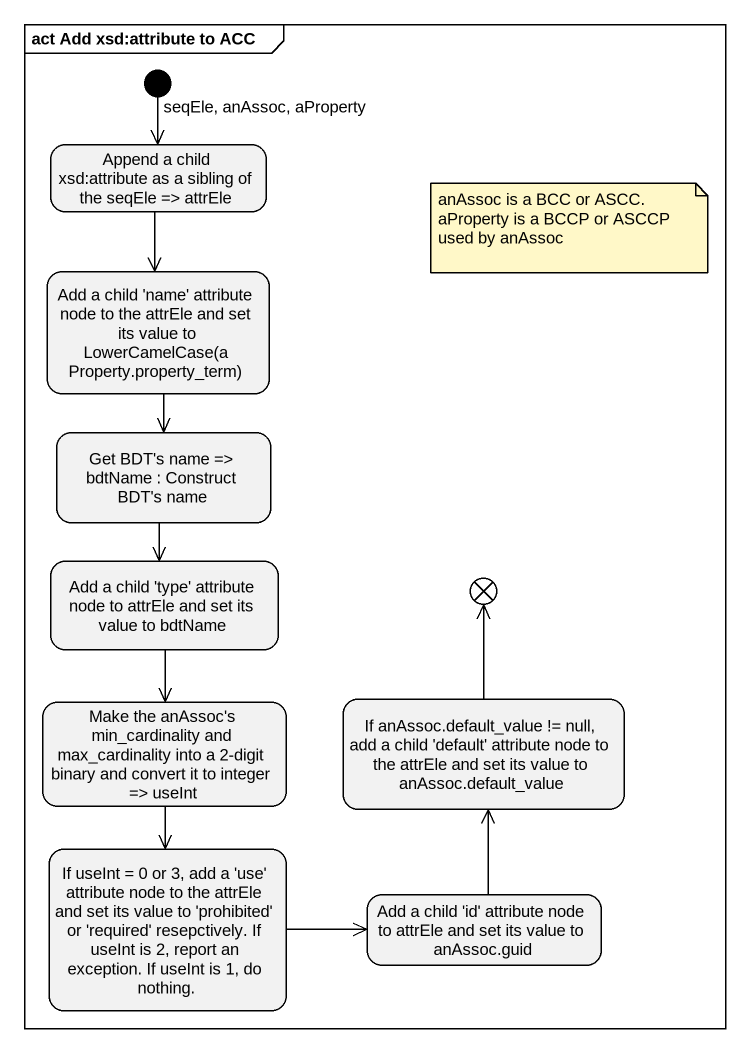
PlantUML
@startuml
mainframe act Add xsd:attribute to ACC
hide empty description
state "Append a child xsd:attribute as a sibling of the seqEle => attrEle" as Append_a_child_xsd
state "Add a child 'name' attribute node to the attrEle and set its value to LowerCamelCase(aProperty.property_term)" as Add_a_child_name_attribute
state "Get BDT's name => bdtName : Construct BDT's name" as Get_BDT_s_name_bdtName
state "Add a child 'type' attribute node to attrEle and set its value to bdtName" as Add_a_child_type_attribute
state flowfinal1 <<end>>
state "Make the anAssoc's min_cardinality and max_cardinality into a 2-digit binary and convert it to integer => useInt" as Make_the_anAssoc_s_min
state "If anAssoc.default_value != null, add a child 'default' attribute node to the attrEle and set its value to anAssoc.default_value" as If_anAssoc_default_value
state "If useInt = 0 or 3, add a 'use' attribute node to the attrEle and set its value to 'prohibited' or 'required' resepctively. If useInt is 2, report an exception. If useInt is 1, do nothing." as If_useInt_0_or_3_add_a_use
state "Add a child 'id' attribute node to attrEle and set its value to anAssoc.guid" as Add_a_child_id_attribute
[*] --> Append_a_child_xsd : seqEle, anAssoc, aProperty
Append_a_child_xsd --> Add_a_child_name_attribute
Add_a_child_name_attribute --> Get_BDT_s_name_bdtName
Get_BDT_s_name_bdtName --> Add_a_child_type_attribute
Add_a_child_type_attribute --> Make_the_anAssoc_s_min
Make_the_anAssoc_s_min --> If_useInt_0_or_3_add_a_use
If_anAssoc_default_value -up-> flowfinal1
If_useInt_0_or_3_add_a_use -right-> Add_a_child_id_attribute
Add_a_child_id_attribute -up-> If_anAssoc_default_value
note as N1
  anAssoc is a BCC or ASCC.
  aProperty is a BCCP or ASCCP used by anAssoc
end note
@enduml
